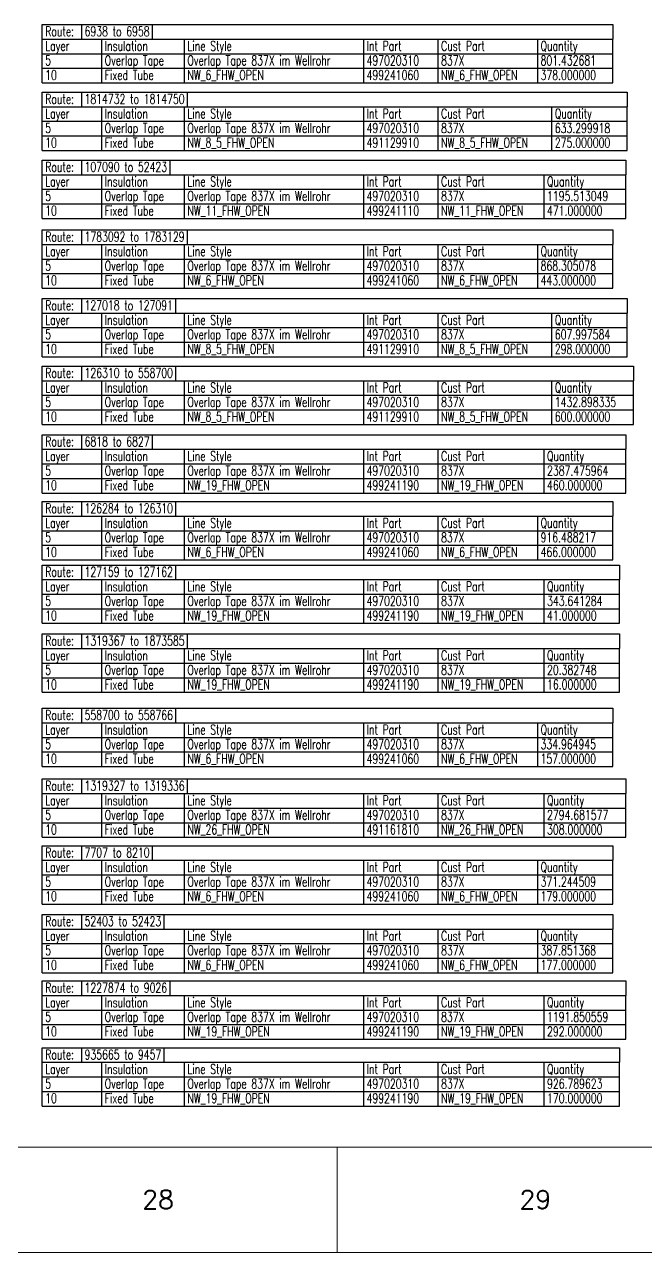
# Model space of a CAD drawing. Header units: millimetres. Extents: x -1 to 4489, y 0 to 1364.
# Drawn here: x 3195.6 to 3387.2, y -0.1 to 379.2 of the extents above; entities that cross this region are included whole.
import ezdxf

# ---------------------------------------------------------------- set-up
doc = ezdxf.new("R2010")
doc.units = ezdxf.units.MM
doc.layers.add('Drawingheader + Standards', color=7, linetype='Continuous')
doc.styles.add('DEFAULT', font='simplex.shx', dxfattribs={"bigfont": 'bigfont'})
doc.styles.add('HS-TABLE-INSULATION', font='ROMANS.SHX', dxfattribs={"width": 0.7, "height": 3})

# ---------------------------------------------------------------- blocks, each defined once
blk = doc.blocks.new('Rahmen')
at = {"layer": 'Drawingheader + Standards', "color": 0, "linetype": 'Continuous', "lineweight": 0}
for p, q in [((-7353.97, -586.95), (-2930.18, -586.95)), ((-4094.34, -586.95), (-4094.34, -619.37)), ((-7386.39, -619.37), (-2897.74, -619.43))]:
    blk.add_line(p, q, dxfattribs=at)
at = {"layer": 'Drawingheader + Standards', "color": 0, "linetype": 'Continuous', "lineweight": 0, "style": 'DEFAULT'}
for s, p in [('28', (-4154.44, -605.93)), ('29', (-4038.02, -605.93))]:
    blk.add_text(s, height=5.674, dxfattribs=at).set_placement(p)

msp = doc.modelspace()

# ---------------------------------------------------------------- linework, layer by layer
at = {"color": 7, "linetype": 'Continuous'}
for points in [[(3201.08, 374.66), (3201.08, 379.16)], [(3201.08, 379.16), (3377.17, 379.16)], [(3377.17, 379.16), (3377.17, 374.66)], [(3201.08, 374.66), (3377.17, 374.66)], [(3201.08, 361.16), (3201.08, 374.66)], [(3201.08, 361.16), (3201.08, 374.66)], [(3201.08, 374.66), (3377.17, 374.66)], [(3219.45, 361.16), (3219.45, 374.66)], [(3244.97, 361.16), (3244.97, 374.66)], [(3300.27, 361.16), (3300.27, 374.66)], [(3323.26, 361.16), (3323.26, 374.66)], [(3353.96, 361.16), (3353.96, 374.66)], [(3377.17, 361.16), (3377.17, 374.66)], [(3377.17, 361.16), (3377.17, 374.66)], [(3201.08, 370.16), (3377.17, 370.16)], [(3201.08, 365.66), (3377.17, 365.66)], [(3201.08, 361.16), (3377.17, 361.16)], [(3201.08, 361.16), (3377.17, 361.16)], [(3201.08, 353.78), (3201.08, 358.28)], [(3201.08, 358.28), (3381.57, 358.28)], [(3381.57, 358.28), (3381.57, 353.78)], [(3201.08, 353.78), (3381.57, 353.78)], [(3201.08, 340.28), (3201.08, 353.78)], [(3201.08, 340.28), (3201.08, 353.78)], [(3201.08, 353.78), (3381.57, 353.78)], [(3219.45, 340.28), (3219.45, 353.78)], [(3244.97, 340.28), (3244.97, 353.78)], [(3300.27, 340.28), (3300.27, 353.78)], [(3323.26, 340.28), (3323.26, 353.78)], [(3358.36, 340.28), (3358.36, 353.78)], [(3381.57, 340.28), (3381.57, 353.78)], [(3381.57, 340.28), (3381.57, 353.78)], [(3201.08, 349.28), (3381.57, 349.28)], [(3201.08, 344.78), (3381.57, 344.78)], [(3201.08, 340.28), (3381.57, 340.28)], [(3201.08, 340.28), (3381.57, 340.28)], [(3201.08, 332.79), (3201.08, 337.29)], [(3201.08, 337.29), (3381.16, 337.29)], [(3381.16, 337.29), (3381.16, 332.79)], [(3201.08, 332.79), (3381.16, 332.79)], [(3201.08, 319.29), (3201.08, 332.79)], [(3201.08, 319.29), (3201.08, 332.79)], [(3201.08, 332.79), (3381.16, 332.79)], [(3219.45, 319.29), (3219.45, 332.79)], [(3244.97, 319.29), (3244.97, 332.79)], [(3300.27, 319.29), (3300.27, 332.79)], [(3323.26, 319.29), (3323.26, 332.79)], [(3355.96, 319.29), (3355.96, 332.79)], [(3381.16, 319.29), (3381.16, 332.79)], [(3381.16, 319.29), (3381.16, 332.79)], [(3201.08, 328.29), (3381.16, 328.29)], [(3201.08, 323.79), (3381.16, 323.79)], [(3201.08, 319.29), (3381.16, 319.29)], [(3201.08, 319.29), (3381.16, 319.29)], [(3201.08, 311.25), (3201.08, 315.75)], [(3201.08, 315.75), (3377.17, 315.75)], [(3377.17, 315.75), (3377.17, 311.25)], [(3201.08, 311.25), (3377.17, 311.25)], [(3201.08, 297.75), (3201.08, 311.25)], [(3201.08, 297.75), (3201.08, 311.25)], [(3201.08, 311.25), (3377.17, 311.25)], [(3219.45, 297.75), (3219.45, 311.25)], [(3244.97, 297.75), (3244.97, 311.25)], [(3300.27, 297.75), (3300.27, 311.25)], [(3323.26, 297.75), (3323.26, 311.25)], [(3353.96, 297.75), (3353.96, 311.25)], [(3377.17, 297.75), (3377.17, 311.25)], [(3377.17, 297.75), (3377.17, 311.25)], [(3201.08, 306.75), (3377.17, 306.75)], [(3201.08, 302.25), (3377.17, 302.25)], [(3201.08, 297.75), (3377.17, 297.75)], [(3201.08, 297.75), (3377.17, 297.75)], [(3201.08, 290.05), (3201.08, 294.55)], [(3201.08, 294.55), (3381.57, 294.55)], [(3381.57, 294.55), (3381.57, 290.05)], [(3201.08, 290.05), (3381.57, 290.05)], [(3201.08, 276.55), (3201.08, 290.05)], [(3201.08, 276.55), (3201.08, 290.05)], [(3201.08, 290.05), (3381.57, 290.05)], [(3219.45, 276.55), (3219.45, 290.05)], [(3244.97, 276.55), (3244.97, 290.05)], [(3300.27, 276.55), (3300.27, 290.05)], [(3323.26, 276.55), (3323.26, 290.05)], [(3358.36, 276.55), (3358.36, 290.05)], [(3381.57, 276.55), (3381.57, 290.05)], [(3381.57, 276.55), (3381.57, 290.05)], [(3201.08, 285.55), (3381.57, 285.55)], [(3201.08, 281.05), (3381.57, 281.05)], [(3201.08, 276.55), (3381.57, 276.55)], [(3201.08, 276.55), (3381.57, 276.55)], [(3201.08, 269.17), (3201.08, 273.67)], [(3201.08, 273.67), (3383.56, 273.67)], [(3383.56, 273.67), (3383.56, 269.17)], [(3201.08, 269.17), (3383.56, 269.17)], [(3201.08, 255.67), (3201.08, 269.17)], [(3201.08, 255.67), (3201.08, 269.17)], [(3201.08, 269.17), (3383.56, 269.17)], [(3219.45, 255.67), (3219.45, 269.17)], [(3244.97, 255.67), (3244.97, 269.17)], [(3300.27, 255.67), (3300.27, 269.17)], [(3323.26, 255.67), (3323.26, 269.17)], [(3358.36, 255.67), (3358.36, 269.17)], [(3383.56, 255.67), (3383.56, 269.17)], [(3383.56, 255.67), (3383.56, 269.17)], [(3201.08, 264.67), (3383.56, 264.67)], [(3201.08, 260.17), (3383.56, 260.17)], [(3201.08, 255.67), (3383.56, 255.67)], [(3201.08, 255.67), (3383.56, 255.67)], [(3201.08, 247.98), (3201.08, 252.48)], [(3201.08, 252.48), (3381.16, 252.48)], [(3381.16, 252.48), (3381.16, 247.98)], [(3201.08, 247.98), (3381.16, 247.98)], [(3201.08, 234.48), (3201.08, 247.98)], [(3201.08, 234.48), (3201.08, 247.98)], [(3201.08, 247.98), (3381.16, 247.98)], [(3219.45, 234.48), (3219.45, 247.98)], [(3244.97, 234.48), (3244.97, 247.98)], [(3300.27, 234.48), (3300.27, 247.98)], [(3323.26, 234.48), (3323.26, 247.98)], [(3355.96, 234.48), (3355.96, 247.98)], [(3381.16, 234.48), (3381.16, 247.98)], [(3381.16, 234.48), (3381.16, 247.98)], [(3201.08, 243.48), (3381.16, 243.48)], [(3201.08, 238.98), (3381.16, 238.98)], [(3201.08, 234.48), (3381.16, 234.48)], [(3201.08, 234.48), (3381.16, 234.48)], [(3201.08, 227.35), (3201.08, 231.85)], [(3201.08, 231.85), (3377.17, 231.85)], [(3377.17, 231.85), (3377.17, 227.35)], [(3201.08, 227.35), (3377.17, 227.35)], [(3201.08, 213.85), (3201.08, 227.35)], [(3201.08, 213.85), (3201.08, 227.35)], [(3201.08, 227.35), (3377.17, 227.35)], [(3219.45, 213.85), (3219.45, 227.35)], [(3244.97, 213.85), (3244.97, 227.35)], [(3300.27, 213.85), (3300.27, 227.35)], [(3323.26, 213.85), (3323.26, 227.35)], [(3353.96, 213.85), (3353.96, 227.35)], [(3377.17, 213.85), (3377.17, 227.35)], [(3377.17, 213.85), (3377.17, 227.35)], [(3201.08, 222.85), (3377.17, 222.85)], [(3201.08, 218.35), (3377.17, 218.35)], [(3201.08, 213.85), (3377.17, 213.85)], [(3201.08, 213.85), (3377.17, 213.85)], [(3201.08, 207.74), (3201.08, 212.24)], [(3201.08, 212.24), (3379.17, 212.24)], [(3379.17, 212.24), (3379.17, 207.74)], [(3201.08, 207.74), (3379.17, 207.74)], [(3201.08, 194.24), (3201.08, 207.74)], [(3201.08, 194.24), (3201.08, 207.74)], [(3201.08, 207.74), (3379.17, 207.74)], [(3219.45, 194.24), (3219.45, 207.74)], [(3244.97, 194.24), (3244.97, 207.74)], [(3300.27, 194.24), (3300.27, 207.74)], [(3323.26, 194.24), (3323.26, 207.74)], [(3355.96, 194.24), (3355.96, 207.74)], [(3379.17, 194.24), (3379.17, 207.74)], [(3379.17, 194.24), (3379.17, 207.74)], [(3201.08, 203.24), (3379.17, 203.24)], [(3201.08, 198.74), (3379.17, 198.74)], [(3201.08, 194.24), (3379.17, 194.24)], [(3201.08, 194.24), (3379.17, 194.24)], [(3201.08, 186.44), (3201.08, 190.94)], [(3201.08, 190.94), (3379.17, 190.94)], [(3379.17, 190.94), (3379.17, 186.44)], [(3201.08, 186.44), (3379.17, 186.44)], [(3201.08, 172.94), (3201.08, 186.44)], [(3201.08, 172.94), (3201.08, 186.44)], [(3201.08, 186.44), (3379.17, 186.44)], [(3219.45, 172.94), (3219.45, 186.44)], [(3244.97, 172.94), (3244.97, 186.44)], [(3300.27, 172.94), (3300.27, 186.44)], [(3323.26, 172.94), (3323.26, 186.44)], [(3355.96, 172.94), (3355.96, 186.44)], [(3379.17, 172.94), (3379.17, 186.44)], [(3379.17, 172.94), (3379.17, 186.44)], [(3201.08, 181.94), (3379.17, 181.94)], [(3201.08, 177.44), (3379.17, 177.44)], [(3201.08, 172.94), (3379.17, 172.94)], [(3201.08, 172.94), (3379.17, 172.94)], [(3201.08, 163.51), (3201.08, 168.01)], [(3201.08, 168.01), (3377.17, 168.01)], [(3377.17, 168.01), (3377.17, 163.51)], [(3201.08, 163.51), (3377.17, 163.51)], [(3201.08, 150.01), (3201.08, 163.51)], [(3201.08, 150.01), (3201.08, 163.51)], [(3201.08, 163.51), (3377.17, 163.51)], [(3219.45, 150.01), (3219.45, 163.51)], [(3244.97, 150.01), (3244.97, 163.51)], [(3300.27, 150.01), (3300.27, 163.51)], [(3323.26, 150.01), (3323.26, 163.51)], [(3353.96, 150.01), (3353.96, 163.51)], [(3377.17, 150.01), (3377.17, 163.51)], [(3377.17, 150.01), (3377.17, 163.51)], [(3201.08, 159.01), (3377.17, 159.01)], [(3201.08, 154.51), (3377.17, 154.51)], [(3201.08, 150.01), (3377.17, 150.01)], [(3201.08, 150.01), (3377.17, 150.01)], [(3201.08, 141.66), (3201.08, 146.16)], [(3201.08, 146.16), (3381.16, 146.16)], [(3381.16, 146.16), (3381.16, 141.66)], [(3201.08, 141.66), (3381.16, 141.66)], [(3201.08, 128.16), (3201.08, 141.66)], [(3201.08, 128.16), (3201.08, 141.66)], [(3201.08, 141.66), (3381.16, 141.66)], [(3219.45, 128.16), (3219.45, 141.66)], [(3244.97, 128.16), (3244.97, 141.66)], [(3300.27, 128.16), (3300.27, 141.66)], [(3323.26, 128.16), (3323.26, 141.66)], [(3355.96, 128.16), (3355.96, 141.66)], [(3381.16, 128.16), (3381.16, 141.66)], [(3381.16, 128.16), (3381.16, 141.66)], [(3201.08, 137.16), (3381.16, 137.16)], [(3201.08, 132.66), (3381.16, 132.66)], [(3201.08, 128.16), (3381.16, 128.16)], [(3201.08, 128.16), (3381.16, 128.16)], [(3201.08, 121.04), (3201.08, 125.54)], [(3201.08, 125.54), (3377.17, 125.54)], [(3377.17, 125.54), (3377.17, 121.04)], [(3201.08, 121.04), (3377.17, 121.04)], [(3201.08, 107.54), (3201.08, 121.04)], [(3201.08, 107.54), (3201.08, 121.04)], [(3201.08, 121.04), (3377.17, 121.04)], [(3219.45, 107.54), (3219.45, 121.04)], [(3244.97, 107.54), (3244.97, 121.04)], [(3300.27, 107.54), (3300.27, 121.04)], [(3323.26, 107.54), (3323.26, 121.04)], [(3353.96, 107.54), (3353.96, 121.04)], [(3377.17, 107.54), (3377.17, 121.04)], [(3377.17, 107.54), (3377.17, 121.04)], [(3201.08, 116.54), (3377.17, 116.54)], [(3201.08, 112.04), (3377.17, 112.04)], [(3201.08, 107.54), (3377.17, 107.54)], [(3201.08, 107.54), (3377.17, 107.54)], [(3201.08, 99.83), (3201.08, 104.33)], [(3201.08, 104.33), (3377.17, 104.33)], [(3377.17, 104.33), (3377.17, 99.83)], [(3201.08, 99.83), (3377.17, 99.83)], [(3201.08, 86.33), (3201.08, 99.83)], [(3201.08, 86.33), (3201.08, 99.83)], [(3201.08, 99.83), (3377.17, 99.83)], [(3219.45, 86.33), (3219.45, 99.83)], [(3244.97, 86.33), (3244.97, 99.83)], [(3300.27, 86.33), (3300.27, 99.83)], [(3323.26, 86.33), (3323.26, 99.83)], [(3353.96, 86.33), (3353.96, 99.83)], [(3377.17, 86.33), (3377.17, 99.83)], [(3377.17, 86.33), (3377.17, 99.83)], [(3201.08, 95.33), (3377.17, 95.33)], [(3201.08, 90.83), (3377.17, 90.83)], [(3201.08, 86.33), (3377.17, 86.33)], [(3201.08, 86.33), (3377.17, 86.33)], [(3201.08, 79.29), (3201.08, 83.79)], [(3201.08, 83.79), (3381.16, 83.79)], [(3381.16, 83.79), (3381.16, 79.29)], [(3201.08, 79.29), (3381.16, 79.29)], [(3201.08, 65.79), (3201.08, 79.29)], [(3201.08, 65.79), (3201.08, 79.29)], [(3201.08, 79.29), (3381.16, 79.29)], [(3219.45, 65.79), (3219.45, 79.29)], [(3244.97, 65.79), (3244.97, 79.29)], [(3300.27, 65.79), (3300.27, 79.29)], [(3323.26, 65.79), (3323.26, 79.29)], [(3355.96, 65.79), (3355.96, 79.29)], [(3381.16, 65.79), (3381.16, 79.29)], [(3381.16, 65.79), (3381.16, 79.29)], [(3201.08, 74.79), (3381.16, 74.79)], [(3201.08, 70.29), (3381.16, 70.29)], [(3201.08, 65.79), (3381.16, 65.79)], [(3201.08, 65.79), (3381.16, 65.79)], [(3201.08, 58.66), (3201.08, 63.16)], [(3201.08, 63.16), (3379.17, 63.16)], [(3379.17, 63.16), (3379.17, 58.66)], [(3201.08, 58.66), (3379.17, 58.66)], [(3201.08, 45.16), (3201.08, 58.66)], [(3201.08, 45.16), (3201.08, 58.66)], [(3201.08, 58.66), (3379.17, 58.66)], [(3219.45, 45.16), (3219.45, 58.66)], [(3244.97, 45.16), (3244.97, 58.66)], [(3300.27, 45.16), (3300.27, 58.66)], [(3323.26, 45.16), (3323.26, 58.66)], [(3355.96, 45.16), (3355.96, 58.66)], [(3379.17, 45.16), (3379.17, 58.66)], [(3379.17, 45.16), (3379.17, 58.66)], [(3201.08, 54.16), (3379.17, 54.16)], [(3201.08, 49.66), (3379.17, 49.66)], [(3201.08, 45.16), (3379.17, 45.16)], [(3201.08, 45.16), (3379.17, 45.16)]]:
    msp.add_lwpolyline(points, dxfattribs=at)

# ---------------------------------------------------------------- block references
msp.add_blockref('Rahmen', (7386.39, 619.37))

# ---------------------------------------------------------------- texts
at = {"color": 7, "linetype": 'Continuous', "style": 'HS-TABLE-INSULATION', "width": 0.7}
for p in [(3201.98, 375.56), (3201.98, 354.68), (3201.98, 333.69), (3201.98, 312.15), (3201.98, 290.95), (3201.98, 270.07), (3201.98, 248.88), (3201.98, 228.25), (3201.98, 208.64), (3201.98, 187.34), (3201.98, 164.41), (3201.98, 142.56), (3201.98, 121.94), (3201.98, 100.73), (3201.98, 80.19), (3201.98, 59.56)]:
    msp.add_text('Route:', height=3, dxfattribs=at).set_placement(p)
at = {"color": 92, "linetype": 'Continuous', "style": 'HS-TABLE-INSULATION', "width": 0.7}
for s, p in [('[6938 to 6958]', (3212.87, 375.56)), ('5 ', (3201.98, 366.56)), ('Overlap Tape ', (3220.35, 366.56)), ('Overlap Tape 837X im Wellrohr ', (3245.87, 366.56)), ('497020310 ', (3301.17, 366.56)), ('837X ', (3324.16, 366.56)), ('801.432681 ', (3354.86, 366.56)), ('10 ', (3201.98, 362.06)), ('Fixed Tube ', (3220.35, 362.06)), ('NW_6_FHW_OPEN ', (3245.87, 362.06)), ('499241060 ', (3301.17, 362.06)), ('NW_6_FHW_OPEN ', (3324.16, 362.06)), ('378.000000 ', (3354.86, 362.06)), ('[1814732 to 1814750]', (3212.87, 354.68)), ('5 ', (3201.98, 345.68)), ('Overlap Tape ', (3220.35, 345.68)), ('Overlap Tape 837X im Wellrohr ', (3245.87, 345.68)), ('497020310 ', (3301.17, 345.68)), ('837X ', (3324.16, 345.68)), ('633.299918 ', (3359.26, 345.68)), ('10 ', (3201.98, 341.18)), ('Fixed Tube ', (3220.35, 341.18)), ('NW_8_5_FHW_OPEN ', (3245.87, 341.18)), ('491129910 ', (3301.17, 341.18)), ('NW_8_5_FHW_OPEN ', (3324.16, 341.18)), ('275.000000 ', (3359.26, 341.18)), ('[107090 to 52423]', (3212.87, 333.69)), ('5 ', (3201.98, 324.69)), ('Overlap Tape ', (3220.35, 324.69)), ('Overlap Tape 837X im Wellrohr ', (3245.87, 324.69)), ('497020310 ', (3301.17, 324.69)), ('837X ', (3324.16, 324.69)), ('1195.513049 ', (3356.86, 324.69)), ('10 ', (3201.98, 320.19)), ('Fixed Tube ', (3220.35, 320.19)), ('NW_11_FHW_OPEN ', (3245.87, 320.19)), ('499241110 ', (3301.17, 320.19)), ('NW_11_FHW_OPEN ', (3324.16, 320.19)), ('471.000000 ', (3356.86, 320.19)), ('[1783092 to 1783129]', (3212.87, 312.15)), ('5 ', (3201.98, 303.15)), ('Overlap Tape ', (3220.35, 303.15)), ('Overlap Tape 837X im Wellrohr ', (3245.87, 303.15)), ('497020310 ', (3301.17, 303.15)), ('837X ', (3324.16, 303.15)), ('868.305078 ', (3354.86, 303.15)), ('10 ', (3201.98, 298.65)), ('Fixed Tube ', (3220.35, 298.65)), ('NW_6_FHW_OPEN ', (3245.87, 298.65)), ('499241060 ', (3301.17, 298.65)), ('NW_6_FHW_OPEN ', (3324.16, 298.65)), ('443.000000 ', (3354.86, 298.65)), ('[127018 to 127091]', (3212.87, 290.95)), ('5 ', (3201.98, 281.95)), ('Overlap Tape ', (3220.35, 281.95)), ('Overlap Tape 837X im Wellrohr ', (3245.87, 281.95)), ('497020310 ', (3301.17, 281.95)), ('837X ', (3324.16, 281.95)), ('607.997584 ', (3359.26, 281.95)), ('10 ', (3201.98, 277.45)), ('Fixed Tube ', (3220.35, 277.45)), ('NW_8_5_FHW_OPEN ', (3245.87, 277.45)), ('491129910 ', (3301.17, 277.45)), ('NW_8_5_FHW_OPEN ', (3324.16, 277.45)), ('298.000000 ', (3359.26, 277.45)), ('[126310 to 558700]', (3212.87, 270.07)), ('5 ', (3201.98, 261.07)), ('Overlap Tape ', (3220.35, 261.07)), ('Overlap Tape 837X im Wellrohr ', (3245.87, 261.07)), ('497020310 ', (3301.17, 261.07)), ('837X ', (3324.16, 261.07)), ('1432.898335 ', (3359.26, 261.07)), ('10 ', (3201.98, 256.57)), ('Fixed Tube ', (3220.35, 256.57)), ('NW_8_5_FHW_OPEN ', (3245.87, 256.57)), ('491129910 ', (3301.17, 256.57)), ('NW_8_5_FHW_OPEN ', (3324.16, 256.57)), ('600.000000 ', (3359.26, 256.57)), ('[6818 to 6827]', (3212.87, 248.88)), ('5 ', (3201.98, 239.88)), ('Overlap Tape ', (3220.35, 239.88)), ('Overlap Tape 837X im Wellrohr ', (3245.87, 239.88)), ('497020310 ', (3301.17, 239.88)), ('837X ', (3324.16, 239.88)), ('2387.475964 ', (3356.86, 239.88)), ('10 ', (3201.98, 235.38)), ('Fixed Tube ', (3220.35, 235.38)), ('NW_19_FHW_OPEN ', (3245.87, 235.38)), ('499241190 ', (3301.17, 235.38)), ('NW_19_FHW_OPEN ', (3324.16, 235.38)), ('460.000000 ', (3356.86, 235.38)), ('[126284 to 126310]', (3212.87, 228.25)), ('5 ', (3201.98, 219.25)), ('Overlap Tape ', (3220.35, 219.25)), ('Overlap Tape 837X im Wellrohr ', (3245.87, 219.25)), ('497020310 ', (3301.17, 219.25)), ('837X ', (3324.16, 219.25)), ('916.488217 ', (3354.86, 219.25)), ('10 ', (3201.98, 214.75)), ('Fixed Tube ', (3220.35, 214.75)), ('NW_6_FHW_OPEN ', (3245.87, 214.75)), ('499241060 ', (3301.17, 214.75)), ('NW_6_FHW_OPEN ', (3324.16, 214.75)), ('466.000000 ', (3354.86, 214.75)), ('[127159 to 127162]', (3212.87, 208.64)), ('5 ', (3201.98, 199.64)), ('Overlap Tape ', (3220.35, 199.64)), ('Overlap Tape 837X im Wellrohr ', (3245.87, 199.64)), ('497020310 ', (3301.17, 199.64)), ('837X ', (3324.16, 199.64)), ('343.641284 ', (3356.86, 199.64)), ('10 ', (3201.98, 195.14)), ('Fixed Tube ', (3220.35, 195.14)), ('NW_19_FHW_OPEN ', (3245.87, 195.14)), ('499241190 ', (3301.17, 195.14)), ('NW_19_FHW_OPEN ', (3324.16, 195.14)), ('41.000000 ', (3356.86, 195.14)), ('[1319367 to 1873585]', (3212.87, 187.34)), ('5 ', (3201.98, 178.34)), ('Overlap Tape ', (3220.35, 178.34)), ('Overlap Tape 837X im Wellrohr ', (3245.87, 178.34)), ('497020310 ', (3301.17, 178.34)), ('837X ', (3324.16, 178.34)), ('20.382748 ', (3356.86, 178.34)), ('10 ', (3201.98, 173.84)), ('Fixed Tube ', (3220.35, 173.84)), ('NW_19_FHW_OPEN ', (3245.87, 173.84)), ('499241190 ', (3301.17, 173.84)), ('NW_19_FHW_OPEN ', (3324.16, 173.84)), ('16.000000 ', (3356.86, 173.84)), ('[558700 to 558766]', (3212.87, 164.41)), ('5 ', (3201.98, 155.41)), ('Overlap Tape ', (3220.35, 155.41)), ('Overlap Tape 837X im Wellrohr ', (3245.87, 155.41)), ('497020310 ', (3301.17, 155.41)), ('837X ', (3324.16, 155.41)), ('334.964945 ', (3354.86, 155.41)), ('10 ', (3201.98, 150.91)), ('Fixed Tube ', (3220.35, 150.91)), ('NW_6_FHW_OPEN ', (3245.87, 150.91)), ('499241060 ', (3301.17, 150.91)), ('NW_6_FHW_OPEN ', (3324.16, 150.91)), ('157.000000 ', (3354.86, 150.91)), ('[1319327 to 1319336]', (3212.87, 142.56)), ('5 ', (3201.98, 133.56)), ('Overlap Tape ', (3220.35, 133.56)), ('Overlap Tape 837X im Wellrohr ', (3245.87, 133.56)), ('497020310 ', (3301.17, 133.56)), ('837X ', (3324.16, 133.56)), ('2794.681577 ', (3356.86, 133.56)), ('10 ', (3201.98, 129.06)), ('Fixed Tube ', (3220.35, 129.06)), ('NW_26_FHW_OPEN ', (3245.87, 129.06)), ('491161810 ', (3301.17, 129.06)), ('NW_26_FHW_OPEN ', (3324.16, 129.06)), ('308.000000 ', (3356.86, 129.06)), ('[7707 to 8210]', (3212.87, 121.94)), ('5 ', (3201.98, 112.94)), ('Overlap Tape ', (3220.35, 112.94)), ('Overlap Tape 837X im Wellrohr ', (3245.87, 112.94)), ('497020310 ', (3301.17, 112.94)), ('837X ', (3324.16, 112.94)), ('371.244509 ', (3354.86, 112.94)), ('10 ', (3201.98, 108.44)), ('Fixed Tube ', (3220.35, 108.44)), ('NW_6_FHW_OPEN ', (3245.87, 108.44)), ('499241060 ', (3301.17, 108.44)), ('NW_6_FHW_OPEN ', (3324.16, 108.44)), ('179.000000 ', (3354.86, 108.44)), ('[52403 to 52423]', (3212.87, 100.73)), ('Overlap Tape 837X im Wellrohr ', (3245.87, 91.73)), ('5 ', (3201.98, 91.73)), ('Overlap Tape ', (3220.35, 91.73)), ('497020310 ', (3301.17, 91.73)), ('837X ', (3324.16, 91.73)), ('387.851368 ', (3354.86, 91.73)), ('10 ', (3201.98, 87.23)), ('Fixed Tube ', (3220.35, 87.23)), ('NW_6_FHW_OPEN ', (3245.87, 87.23)), ('499241060 ', (3301.17, 87.23)), ('NW_6_FHW_OPEN ', (3324.16, 87.23)), ('177.000000 ', (3354.86, 87.23)), ('[1227874 to 9026]', (3212.87, 80.19)), ('5 ', (3201.98, 71.19)), ('Overlap Tape ', (3220.35, 71.19)), ('Overlap Tape 837X im Wellrohr ', (3245.87, 71.19)), ('497020310 ', (3301.17, 71.19)), ('837X ', (3324.16, 71.19)), ('1191.850559 ', (3356.86, 71.19)), ('10 ', (3201.98, 66.69)), ('Fixed Tube ', (3220.35, 66.69)), ('NW_19_FHW_OPEN ', (3245.87, 66.69)), ('499241190 ', (3301.17, 66.69)), ('NW_19_FHW_OPEN ', (3324.16, 66.69)), ('292.000000 ', (3356.86, 66.69)), ('[935665 to 9457]', (3212.87, 59.56)), ('5 ', (3201.98, 50.56)), ('Overlap Tape ', (3220.35, 50.56)), ('Overlap Tape 837X im Wellrohr ', (3245.87, 50.56)), ('497020310 ', (3301.17, 50.56)), ('837X ', (3324.16, 50.56)), ('926.789623 ', (3356.86, 50.56)), ('10 ', (3201.98, 46.06)), ('Fixed Tube ', (3220.35, 46.06)), ('NW_19_FHW_OPEN ', (3245.87, 46.06)), ('499241190 ', (3301.17, 46.06)), ('NW_19_FHW_OPEN ', (3324.16, 46.06)), ('170.000000 ', (3356.86, 46.06))]:
    msp.add_text(s, height=3, dxfattribs=at).set_placement(p)
at = {"color": 1, "linetype": 'Continuous', "style": 'HS-TABLE-INSULATION', "width": 0.7}
for s, p in [('Layer', (3201.98, 371.06)), ('Insulation', (3220.35, 371.06)), ('Line Style', (3245.87, 371.06)), ('Int Part', (3301.17, 371.06)), ('Cust Part', (3324.16, 371.06)), ('Quantity', (3354.86, 371.06)), ('Layer', (3201.98, 350.18)), ('Insulation', (3220.35, 350.18)), ('Line Style', (3245.87, 350.18)), ('Int Part', (3301.17, 350.18)), ('Cust Part', (3324.16, 350.18)), ('Quantity', (3359.26, 350.18)), ('Layer', (3201.98, 329.19)), ('Insulation', (3220.35, 329.19)), ('Line Style', (3245.87, 329.19)), ('Int Part', (3301.17, 329.19)), ('Cust Part', (3324.16, 329.19)), ('Quantity', (3356.86, 329.19)), ('Layer', (3201.98, 307.65)), ('Insulation', (3220.35, 307.65)), ('Line Style', (3245.87, 307.65)), ('Int Part', (3301.17, 307.65)), ('Cust Part', (3324.16, 307.65)), ('Quantity', (3354.86, 307.65)), ('Layer', (3201.98, 286.45)), ('Insulation', (3220.35, 286.45)), ('Line Style', (3245.87, 286.45)), ('Int Part', (3301.17, 286.45)), ('Cust Part', (3324.16, 286.45)), ('Quantity', (3359.26, 286.45)), ('Layer', (3201.98, 265.57)), ('Insulation', (3220.35, 265.57)), ('Line Style', (3245.87, 265.57)), ('Int Part', (3301.17, 265.57)), ('Cust Part', (3324.16, 265.57)), ('Quantity', (3359.26, 265.57)), ('Layer', (3201.98, 244.38)), ('Insulation', (3220.35, 244.38)), ('Line Style', (3245.87, 244.38)), ('Int Part', (3301.17, 244.38)), ('Cust Part', (3324.16, 244.38)), ('Quantity', (3356.86, 244.38)), ('Layer', (3201.98, 223.75)), ('Insulation', (3220.35, 223.75)), ('Line Style', (3245.87, 223.75)), ('Int Part', (3301.17, 223.75)), ('Cust Part', (3324.16, 223.75)), ('Quantity', (3354.86, 223.75)), ('Layer', (3201.98, 204.14)), ('Insulation', (3220.35, 204.14)), ('Line Style', (3245.87, 204.14)), ('Int Part', (3301.17, 204.14)), ('Cust Part', (3324.16, 204.14)), ('Quantity', (3356.86, 204.14)), ('Layer', (3201.98, 182.84)), ('Insulation', (3220.35, 182.84)), ('Line Style', (3245.87, 182.84)), ('Int Part', (3301.17, 182.84)), ('Cust Part', (3324.16, 182.84)), ('Quantity', (3356.86, 182.84)), ('Layer', (3201.98, 159.91)), ('Insulation', (3220.35, 159.91)), ('Line Style', (3245.87, 159.91)), ('Int Part', (3301.17, 159.91)), ('Cust Part', (3324.16, 159.91)), ('Quantity', (3354.86, 159.91)), ('Layer', (3201.98, 138.06)), ('Insulation', (3220.35, 138.06)), ('Line Style', (3245.87, 138.06)), ('Int Part', (3301.17, 138.06)), ('Cust Part', (3324.16, 138.06)), ('Quantity', (3356.86, 138.06)), ('Layer', (3201.98, 117.44)), ('Insulation', (3220.35, 117.44)), ('Line Style', (3245.87, 117.44)), ('Int Part', (3301.17, 117.44)), ('Cust Part', (3324.16, 117.44)), ('Quantity', (3354.86, 117.44)), ('Layer', (3201.98, 96.23)), ('Insulation', (3220.35, 96.23)), ('Line Style', (3245.87, 96.23)), ('Int Part', (3301.17, 96.23)), ('Cust Part', (3324.16, 96.23)), ('Quantity', (3354.86, 96.23)), ('Layer', (3201.98, 75.69)), ('Insulation', (3220.35, 75.69)), ('Line Style', (3245.87, 75.69)), ('Int Part', (3301.17, 75.69)), ('Cust Part', (3324.16, 75.69)), ('Quantity', (3356.86, 75.69)), ('Layer', (3201.98, 55.06)), ('Insulation', (3220.35, 55.06)), ('Line Style', (3245.87, 55.06)), ('Int Part', (3301.17, 55.06)), ('Cust Part', (3324.16, 55.06)), ('Quantity', (3356.86, 55.06))]:
    msp.add_text(s, height=3, dxfattribs=at).set_placement(p)

doc.saveas('drawing.dxf')
